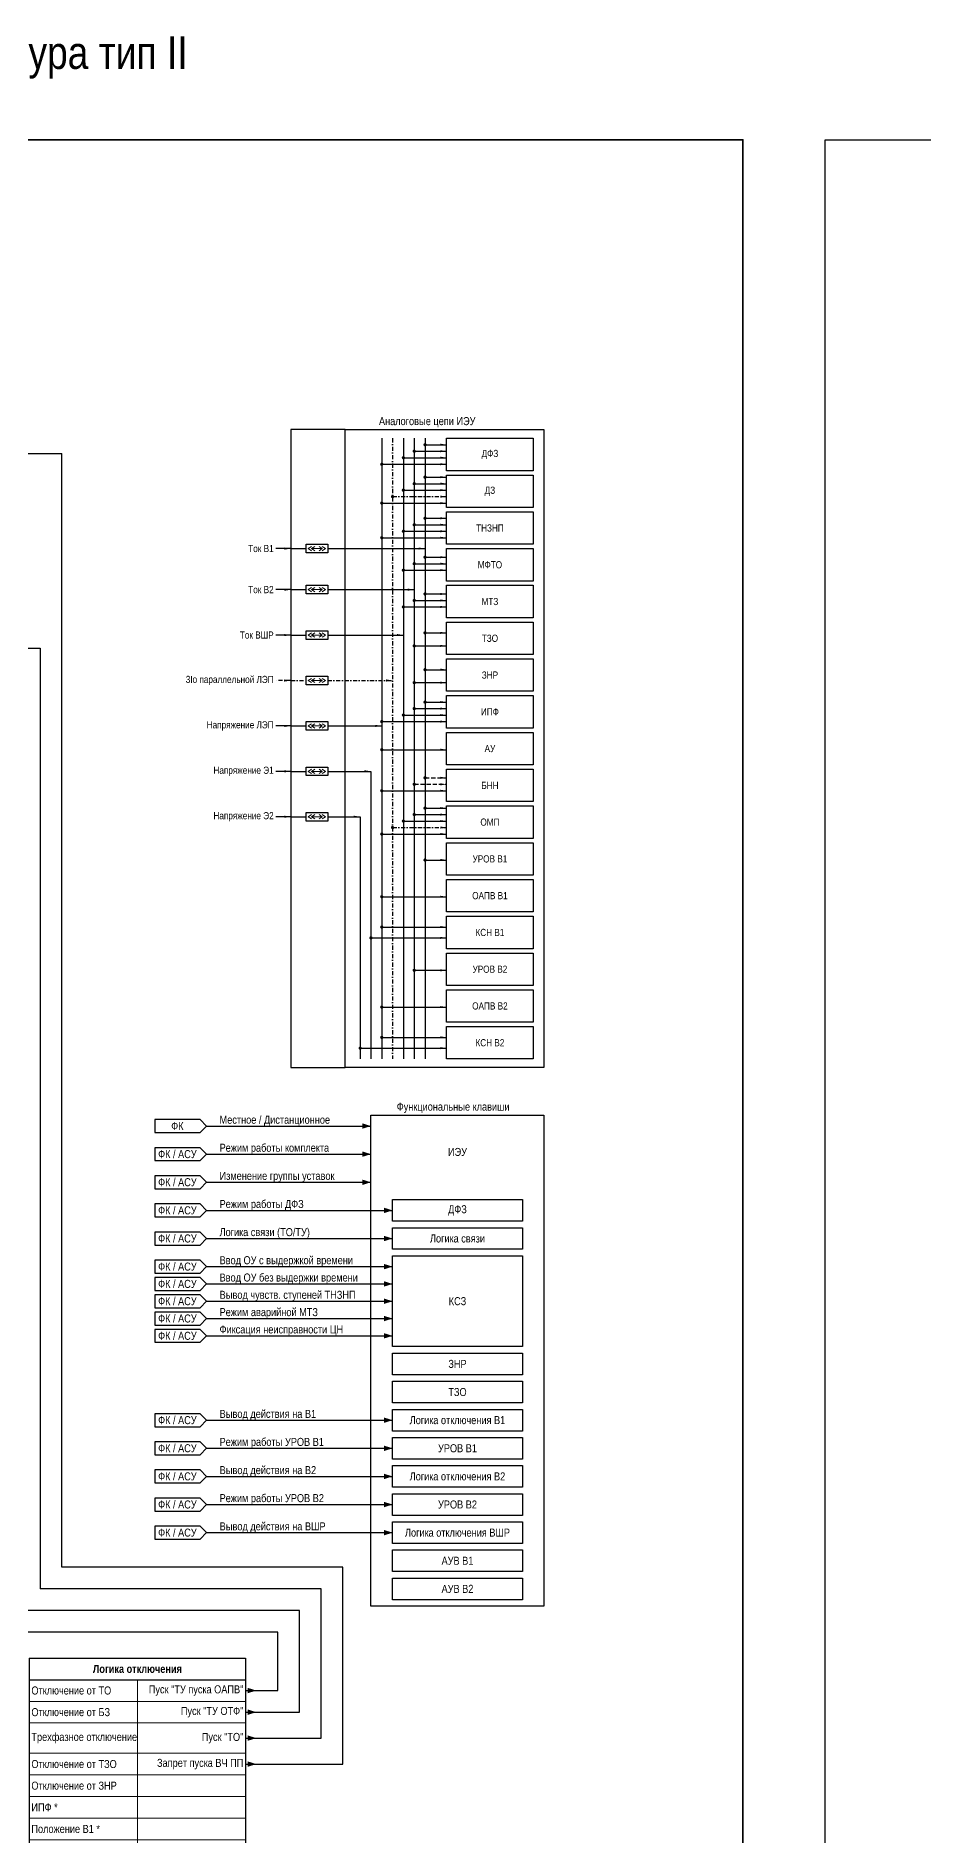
# Model space of a CAD drawing. Header units: millimetres. Extents: x -14593 to 14732, y -17400 to 5232.
# Drawn here: x 3463 to 3873, y -14899 to -14067 of the extents above; entities that cross this region are included whole.
import ezdxf

# ---------------------------------------------------------------- set-up
doc = ezdxf.new("R2010")
doc.units = ezdxf.units.MM
doc.linetypes.add('штриховая2', pattern=[9.525, 6.35, -3.175])
doc.linetypes.add('штрихпунктирная2', pattern=[12.7, 6.35, -3.175, 0, -3.175])
for name, color, linetype, lineweight in [('Основная', 7, 'Continuous', 30), ('Отключение_включение', 1, 'Continuous', 30), ('Тонкая', 7, 'Continuous', 18), ('Цепи внутренние', 5, 'Continuous', 30), ('Цепи ТН', 200, 'Continuous', 30), ('Цепи ТТ', 23, 'Continuous', 30), ('Цепи ТТ  других присоединений', 23, 'штрихпунктирная2', 30), ('Цепь - ФК и АСУ', 132, 'Continuous', 30)]:
    doc.layers.add(name, color=color, linetype=linetype, lineweight=lineweight)
doc.layers.add('Рамка', color=8, linetype='Continuous', lineweight=35, plot=False)
doc.styles.add('Narrow', font='ARIALN.TTF')
doc.styles.add('Табл дан', font='ARIALN.TTF')
doc.styles.add('Табл загол', font='ARIALNB.TTF')

# ---------------------------------------------------------------- blocks, each defined once
blk = doc.blocks.new('*T127')
at = {"layer": 'Основная', "color": 0, "linetype": 'ByBlock', "lineweight": -2, "transparency": 16777216}
for p, q in [((0, 0), (100, 0)), ((0, 0), (0, -10)), ((100, 0), (100, -10))]:
    blk.add_line(p, q, dxfattribs=at)
at = {"layer": 'Основная', "color": 0, "linetype": 'ByBlock', "lineweight": 30, "transparency": 16777216}
for p, q in [((0, -10), (100, -10)), ((0, -10), (0, -148)), ((100, -10), (100, -148)), ((0, -148), (100, -148))]:
    blk.add_line(p, q, dxfattribs=at)
at = {"layer": 'Основная', "color": 0, "linetype": 'ByBlock', "lineweight": 18, "transparency": 16777216}
for p, q in [((50, -10), (50, -148)), ((0, -20), (100, -20)), ((0, -30), (100, -30)), ((0, -44), (100, -44)), ((0, -54), (100, -54)), ((0, -64), (100, -64)), ((0, -74), (100, -74)), ((0, -84), (100, -84)), ((0, -94), (100, -94)), ((0, -104), (100, -104)), ((0, -114), (100, -114)), ((0, -124), (100, -124)), ((0, -134), (100, -134))]:
    blk.add_line(p, q, dxfattribs=at)
at = {"layer": 'Основная', "color": 0, "transparency": 16777216, "char_height": 3.7}
for s, insert, width, attachment_point, style in [('{\\C256;Логика отключения}', (50, -5), 97, 5, 'Табл загол'), ('Отключение от ТО', (1, -15), 48, 4, 'Табл дан'), ('Пуск "ТУ пуска ОАПВ"', (99, -15), 48, 6, 'Табл дан'), ('{\\C256;Отключение от БЗ}', (1, -25), 48, 4, 'Табл дан'), ('Пуск "ТУ ОТФ"', (99, -25), 48, 6, 'Табл дан'), ('Трехфазное отключение', (1, -37), 48, 4, 'Табл дан'), ('Пуск "ТО"', (99, -37), 48, 6, 'Табл дан'), ('Отключение от ТЗО', (1, -49), 48, 4, 'Табл дан'), ('Запрет пуска ВЧ ПП', (99, -49), 48, 6, 'Табл дан'), ('Отключение от ЗНР', (1, -59), 48, 4, 'Табл дан'), ('ИПФ *', (1, -69), 48, 4, 'Табл дан'), ('\\A1;Положение В1 *', (1, -79), 48, 4, 'Табл дан'), ('\\A1;Цикл ОАПВ В1', (1, -89), 48, 4, 'Табл дан'), ('Готовность ОАПВ{\\C256; В}1', (1, -99), 48, 4, 'Табл дан'), ('\\A1;Положение В2 *', (1, -109), 48, 4, 'Табл дан'), ('Отключение *', (99, -109), 48, 6, 'Табл дан'), ('\\A1;Цикл ОАПВ В2', (1, -119), 48, 4, 'Табл дан'), ('Пуск УТАПВ', (99, -119), 48, 6, 'Табл дан'), ('Готовность ОАПВ{\\C256; В}2', (1, -129), 48, 4, 'Табл дан'), ('Запрет АПВ', (99, -129), 48, 6, 'Табл дан'), ('Отключение от УРОВ, ЗНР', (1, -141), 48, 4, 'Табл дан')]:
    blk.add_mtext(s, dxfattribs=dict(at, insert=insert, width=width, attachment_point=attachment_point, style=style))
blk = doc.blocks.new('Point')
at = {"layer": 'Основная', "color": 0, "const_width": 1.5}
blk.add_lwpolyline([(-0.75, 0, 1), (0.75, 0, 1)], format="xyb", close=True, dxfattribs=at)

msp = doc.modelspace()

# ---------------------------------------------------------------- linework, layer by layer
at = {"layer": 'Основная', "ltscale": 0.3}
msp.add_lwpolyline([(3606, -14249), (3581, -14249), (3581, -14544), (3606, -14544)], dxfattribs=at)
for points in [[(3606, -14249), (3698, -14249), (3698, -14544), (3606, -14544)], [(3628, -14605), (3688, -14605), (3688, -14615), (3628, -14615)], [(3628, -14618), (3688, -14618), (3688, -14628), (3628, -14628)], [(3628, -14631), (3688, -14631), (3688, -14673), (3628, -14673)], [(3628, -14676), (3688, -14676), (3688, -14686), (3628, -14686)], [(3628, -14689), (3688, -14689), (3688, -14699), (3628, -14699)], [(3628, -14702), (3688, -14702), (3688, -14712), (3628, -14712)], [(3628, -14715), (3688, -14715), (3688, -14725), (3628, -14725)], [(3628, -14728), (3688, -14728), (3688, -14738), (3628, -14738)], [(3628, -14741), (3688, -14741), (3688, -14751), (3628, -14751)], [(3628, -14754), (3688, -14754), (3688, -14764), (3628, -14764)], [(3628, -14767), (3688, -14767), (3688, -14777), (3628, -14777)], [(3628, -14780), (3688, -14780), (3688, -14790), (3628, -14790)]]:
    msp.add_lwpolyline(points, close=True, dxfattribs=at)
at = {"layer": 'Основная'}
for points in [[(3653, -14253), (3693, -14253), (3693, -14268), (3653, -14268)], [(3653, -14270), (3693, -14270), (3693, -14285), (3653, -14285)], [(3653, -14287), (3693, -14287), (3693, -14302), (3653, -14302)], [(3588, -14302), (3598, -14302), (3598, -14306), (3588, -14306)], [(3653, -14304), (3693, -14304), (3693, -14319), (3653, -14319)], [(3588, -14321), (3598, -14321), (3598, -14325), (3588, -14325)], [(3653, -14321), (3693, -14321), (3693, -14336), (3653, -14336)], [(3653, -14338), (3693, -14338), (3693, -14353), (3653, -14353)], [(3588, -14342), (3598, -14342), (3598, -14346), (3588, -14346)], [(3653, -14355), (3693, -14355), (3693, -14370), (3653, -14370)], [(3588, -14363), (3598, -14363), (3598, -14367), (3588, -14367)], [(3653, -14372), (3693, -14372), (3693, -14387), (3653, -14387)], [(3588, -14384), (3598, -14384), (3598, -14388), (3588, -14388)], [(3653, -14389), (3693, -14389), (3693, -14404), (3653, -14404)], [(3588, -14405), (3598, -14405), (3598, -14409), (3588, -14409)], [(3653, -14406), (3693, -14406), (3693, -14421), (3653, -14421)], [(3588, -14426), (3598, -14426), (3598, -14430), (3588, -14430)], [(3653, -14423), (3693, -14423), (3693, -14438), (3653, -14438)], [(3653, -14440), (3693, -14440), (3693, -14455), (3653, -14455)], [(3653, -14457), (3693, -14457), (3693, -14472), (3653, -14472)], [(3653, -14474), (3693, -14474), (3693, -14489), (3653, -14489)], [(3653, -14491), (3693, -14491), (3693, -14506), (3653, -14506)], [(3653, -14508), (3693, -14508), (3693, -14523), (3653, -14523)], [(3653, -14525), (3693, -14525), (3693, -14540), (3653, -14540)], [(3618, -14566), (3698, -14566), (3698, -14793), (3618, -14793)]]:
    msp.add_lwpolyline(points, close=True, dxfattribs=at)
at = {"layer": 'Отключение_включение'}
msp.add_lwpolyline([(3828, -14115), (4747, -14115), (4747, -15405), (3828, -15405)], close=True, dxfattribs=at)
at = {"layer": 'Отключение_включение', "ltscale": 0.3}
for points in [[(3370, -14350), (3465, -14350)], [(3465, -14350), (3465, -14785)], [(3595, -14785), (3465, -14785)], [(3595, -14854), (3595, -14785)], [(3560, -14854), (3595, -14854)]]:
    msp.add_lwpolyline(points, dxfattribs=at)
msp.add_lwpolyline([(3565, -14854, 0, 2.5, 0), (3561, -14854, 0, 0, 0)], format="xyseb", dxfattribs=at)
at = {"layer": 'Рамка', "color": 1}
msp.add_lwpolyline([(2871, -14115), (3790, -14115), (3790, -15405), (2871, -15405)], close=True, dxfattribs=at)
at = {"layer": 'Тонкая', "ltscale": 0.25}
for p, q in [((3589, -14304), (3590.5, -14303)), ((3590.5, -14305), (3589, -14304)), ((3590.5, -14304), (3592, -14303)), ((3592, -14305), (3590.5, -14304)), ((3595.5, -14304), (3594, -14303)), ((3594, -14305), (3595.5, -14304)), ((3597, -14304), (3595.5, -14303)), ((3595.5, -14305), (3597, -14304)), ((3589, -14323), (3590.5, -14322)), ((3590.5, -14323), (3592, -14322)), ((3595.5, -14323), (3594, -14322)), ((3597, -14323), (3595.5, -14322)), ((3590.5, -14324), (3589, -14323)), ((3592, -14324), (3590.5, -14323)), ((3594, -14324), (3595.5, -14323)), ((3595.5, -14324), (3597, -14323)), ((3589, -14344), (3590.5, -14343)), ((3590.5, -14345), (3589, -14344)), ((3590.5, -14344), (3592, -14343)), ((3592, -14345), (3590.5, -14344)), ((3595.5, -14344), (3594, -14343)), ((3594, -14345), (3595.5, -14344)), ((3597, -14344), (3595.5, -14343)), ((3595.5, -14345), (3597, -14344)), ((3589, -14365), (3590.5, -14364)), ((3590.5, -14365), (3592, -14364)), ((3595.5, -14365), (3594, -14364)), ((3597, -14365), (3595.5, -14364)), ((3590.5, -14366), (3589, -14365)), ((3592, -14366), (3590.5, -14365)), ((3594, -14366), (3595.5, -14365)), ((3595.5, -14366), (3597, -14365)), ((3589, -14386), (3590.5, -14385)), ((3590.5, -14387), (3589, -14386)), ((3590.5, -14386), (3592, -14385)), ((3592, -14387), (3590.5, -14386)), ((3595.5, -14386), (3594, -14385)), ((3594, -14387), (3595.5, -14386)), ((3597, -14386), (3595.5, -14385)), ((3595.5, -14387), (3597, -14386)), ((3589, -14407), (3590.5, -14406)), ((3590.5, -14407), (3592, -14406)), ((3595.5, -14407), (3594, -14406)), ((3597, -14407), (3595.5, -14406)), ((3590.5, -14408), (3589, -14407)), ((3592, -14408), (3590.5, -14407)), ((3594, -14408), (3595.5, -14407)), ((3595.5, -14408), (3597, -14407)), ((3589, -14428), (3590.5, -14427)), ((3590.5, -14429), (3589, -14428)), ((3590.5, -14428), (3592, -14427)), ((3592, -14429), (3590.5, -14428)), ((3595.5, -14428), (3594, -14427)), ((3594, -14429), (3595.5, -14428)), ((3597, -14428), (3595.5, -14427)), ((3595.5, -14429), (3597, -14428))]:
    msp.add_line(p, q, dxfattribs=at)
at = {"layer": 'Тонкая'}
for p, q in [((3595.5, -14304), (3590.5, -14304)), ((3595.5, -14323), (3590.5, -14323)), ((3595.5, -14344), (3590.5, -14344)), ((3595.5, -14365), (3590.5, -14365)), ((3595.5, -14386), (3590.5, -14386)), ((3595.5, -14407), (3590.5, -14407)), ((3595.5, -14428), (3590.5, -14428))]:
    msp.add_line(p, q, dxfattribs=at)
at = {"layer": 'Цепи внутренние'}
for points in [[(3370, -14260), (3475, -14260)], [(3605, -14775), (3475, -14775)], [(3605, -14866), (3605, -14775)], [(3585, -14795), (3455, -14795)], [(3585, -14842), (3585, -14795)], [(3575, -14805), (3445, -14805)], [(3575, -14832), (3575, -14805)]]:
    msp.add_lwpolyline(points, dxfattribs=at)
at = {"layer": 'Цепи внутренние', "ltscale": 0.3}
for points in [[(3475, -14775), (3475, -14260)], [(3560, -14832), (3575, -14832)], [(3560, -14842), (3585, -14842)], [(3560, -14866), (3605, -14866)]]:
    msp.add_lwpolyline(points, dxfattribs=at)
for points in [[(3565, -14832, 0, 2.5, 0), (3561, -14832, 0, 0, 0)], [(3565, -14842, 0, 2.5, 0), (3561, -14842, 0, 0, 0)], [(3565, -14866, 0, 2.5, 0), (3561, -14866, 0, 0, 0)]]:
    msp.add_lwpolyline(points, format="xyseb", dxfattribs=at)
at = {"layer": 'Цепи ТН', "ltscale": 0.3}
for points in [[(3623, -14253), (3623, -14540)], [(3623, -14265), (3653, -14265)], [(3623, -14283), (3653, -14283)], [(3623, -14299), (3653, -14299)], [(3581, -14386), (3574, -14386)], [(3581, -14386), (3588, -14386)], [(3598, -14386), (3623, -14386)], [(3623, -14384), (3653, -14384)], [(3623, -14397), (3653, -14397)], [(3581, -14407), (3574, -14407)], [(3581, -14407), (3588, -14407)], [(3598, -14407), (3618, -14407)], [(3618, -14407), (3618, -14540)], [(3623, -14416), (3653, -14416)], [(3581, -14428), (3574, -14428)], [(3581, -14428), (3588, -14428)], [(3598, -14428), (3613, -14428)], [(3613, -14428), (3613, -14540)], [(3623, -14436), (3653, -14436)], [(3623, -14465), (3653, -14465)], [(3623, -14479), (3653, -14479)], [(3618, -14484), (3653, -14484)], [(3623, -14516), (3653, -14516)], [(3623, -14530), (3653, -14530)], [(3613, -14535), (3653, -14535)]]:
    msp.add_lwpolyline(points, dxfattribs=at)
at = {"layer": 'Цепи ТН'}
for points in [[(3653, -14265, 0, 1, 0), (3650, -14265, 0, 0, 0)], [(3653, -14283, 0, 1, 0), (3650, -14283, 0, 0, 0)], [(3653, -14299, 0, 1, 0), (3650, -14299, 0, 0, 0)], [(3581, -14386, 0, 1, 0), (3578, -14386, 0, 0, 0)], [(3623, -14386, 0, 1, 0), (3620, -14386, 0, 0, 0)], [(3653, -14384, 0, 1, 0), (3650, -14384, 0, 0, 0)], [(3653, -14397, 0, 1, 0), (3650, -14397, 0, 0, 0)], [(3581, -14407, 0, 1, 0), (3578, -14407, 0, 0, 0)], [(3618, -14407, 0, 1, 0), (3615, -14407, 0, 0, 0)], [(3653, -14416, 0, 1, 0), (3650, -14416, 0, 0, 0)], [(3581, -14428, 0, 1, 0), (3578, -14428, 0, 0, 0)], [(3613, -14428, 0, 1, 0), (3610, -14428, 0, 0, 0)], [(3653, -14436, 0, 1, 0), (3650, -14436, 0, 0, 0)], [(3653, -14465, 0, 1, 0), (3650, -14465, 0, 0, 0)], [(3653, -14479, 0, 1, 0), (3650, -14479, 0, 0, 0)], [(3653, -14484, 0, 1, 0), (3650, -14484, 0, 0, 0)], [(3653, -14516, 0, 1, 0), (3650, -14516, 0, 0, 0)], [(3653, -14530, 0, 1, 0), (3650, -14530, 0, 0, 0)], [(3653, -14535, 0, 1, 0), (3650, -14535, 0, 0, 0)]]:
    msp.add_lwpolyline(points, format="xyseb", dxfattribs=at)
at = {"layer": 'Цепи ТТ', "ltscale": 0.3}
for points in [[(3633, -14253), (3633, -14540)], [(3638, -14253), (3638, -14540)], [(3643, -14253), (3643, -14540)], [(3643, -14256), (3653, -14256)], [(3633, -14262), (3653, -14262)], [(3638, -14259), (3653, -14259)], [(3643, -14271), (3653, -14271)], [(3633, -14277), (3653, -14277)], [(3638, -14274), (3653, -14274)], [(3633, -14296), (3653, -14296)], [(3638, -14293), (3653, -14293)], [(3643, -14290), (3653, -14290)], [(3581, -14304), (3574, -14304)], [(3581, -14304), (3574, -14304)], [(3581, -14304), (3588, -14304)], [(3598, -14304), (3643, -14304)], [(3633, -14314), (3653, -14314)], [(3638, -14311), (3653, -14311)], [(3643, -14308), (3653, -14308)], [(3581, -14323), (3574, -14323)], [(3581, -14323), (3588, -14323)], [(3598, -14323), (3638, -14323)], [(3633, -14331), (3653, -14331)], [(3638, -14328), (3653, -14328)], [(3643, -14325), (3653, -14325)], [(3581, -14344), (3574, -14344)], [(3581, -14344), (3588, -14344)], [(3598, -14344), (3633, -14344)], [(3643, -14343), (3653, -14343)], [(3638, -14349), (3653, -14349)], [(3643, -14360), (3653, -14360)], [(3638, -14366), (3653, -14366)], [(3633, -14381), (3653, -14381)], [(3638, -14378), (3653, -14378)], [(3643, -14375), (3653, -14375)], [(3633, -14430), (3653, -14430)], [(3638, -14427), (3653, -14427)], [(3643, -14424), (3653, -14424)], [(3643, -14448), (3653, -14448)], [(3638, -14499), (3653, -14499)]]:
    msp.add_lwpolyline(points, dxfattribs=at)
at = {"layer": 'Цепи ТТ'}
for points in [[(3653, -14256, 0, 1, 0), (3650, -14256, 0, 0, 0)], [(3653, -14259, 0, 1, 0), (3650, -14259, 0, 0, 0)], [(3653, -14262, 0, 1, 0), (3650, -14262, 0, 0, 0)], [(3653, -14271, 0, 1, 0), (3650, -14271, 0, 0, 0)], [(3653, -14274, 0, 1, 0), (3650, -14274, 0, 0, 0)], [(3653, -14277, 0, 1, 0), (3650, -14277, 0, 0, 0)], [(3653, -14280, 0, 1, 0), (3650, -14280, 0, 0, 0)], [(3653, -14290, 0, 1, 0), (3650, -14290, 0, 0, 0)], [(3653, -14293, 0, 1, 0), (3650, -14293, 0, 0, 0)], [(3653, -14296, 0, 1, 0), (3650, -14296, 0, 0, 0)], [(3581, -14304, 0, 1, 0), (3578, -14304, 0, 0, 0)], [(3643, -14304, 0, 1, 0), (3640, -14304, 0, 0, 0)], [(3653, -14308, 0, 1, 0), (3650, -14308, 0, 0, 0)], [(3653, -14311, 0, 1, 0), (3650, -14311, 0, 0, 0)], [(3653, -14314, 0, 1, 0), (3650, -14314, 0, 0, 0)], [(3581, -14323, 0, 1, 0), (3578, -14323, 0, 0, 0)], [(3638, -14323, 0, 1, 0), (3635, -14323, 0, 0, 0)], [(3653, -14325, 0, 1, 0), (3650, -14325, 0, 0, 0)], [(3653, -14328, 0, 1, 0), (3650, -14328, 0, 0, 0)], [(3653, -14331, 0, 1, 0), (3650, -14331, 0, 0, 0)], [(3581, -14344, 0, 1, 0), (3578, -14344, 0, 0, 0)], [(3633, -14344, 0, 1, 0), (3630, -14344, 0, 0, 0)], [(3653, -14343, 0, 1, 0), (3650, -14343, 0, 0, 0)], [(3653, -14349, 0, 1, 0), (3650, -14349, 0, 0, 0)], [(3653, -14360, 0, 1, 0), (3650, -14360, 0, 0, 0)], [(3581, -14365, 0, 1, 0), (3578, -14365, 0, 0, 0)], [(3628, -14365, 0, 1, 0), (3625, -14365, 0, 0, 0)], [(3653, -14366, 0, 1, 0), (3650, -14366, 0, 0, 0)], [(3653, -14375, 0, 1, 0), (3650, -14375, 0, 0, 0)], [(3653, -14378, 0, 1, 0), (3650, -14378, 0, 0, 0)], [(3653, -14381, 0, 1, 0), (3650, -14381, 0, 0, 0)], [(3653, -14424, 0, 1, 0), (3650, -14424, 0, 0, 0)], [(3653, -14427, 0, 1, 0), (3650, -14427, 0, 0, 0)], [(3653, -14430, 0, 1, 0), (3650, -14430, 0, 0, 0)], [(3653, -14433, 0, 1, 0), (3650, -14433, 0, 0, 0)], [(3653, -14448, 0, 1, 0), (3650, -14448, 0, 0, 0)], [(3653, -14499, 0, 1, 0), (3650, -14499, 0, 0, 0)]]:
    msp.add_lwpolyline(points, format="xyseb", dxfattribs=at)
at = {"layer": 'Цепи ТТ', "linetype": 'штриховая2', "ltscale": 0.3}
for points in [[(3638, -14413), (3653, -14413)], [(3643, -14410), (3653, -14410)]]:
    msp.add_lwpolyline(points, dxfattribs=at)
at = {"layer": 'Цепи ТТ', "linetype": 'штриховая2'}
for points in [[(3653, -14410, 0, 1, 0), (3650, -14410, 0, 0, 0)], [(3653, -14413, 0, 1, 0), (3650, -14413, 0, 0, 0)]]:
    msp.add_lwpolyline(points, format="xyseb", dxfattribs=at)
at = {"layer": 'Цепи ТТ  других присоединений', "ltscale": 0.3}
for points in [[(3628, -14253), (3628, -14540)], [(3628, -14280), (3653, -14280)], [(3581, -14365), (3574, -14365)], [(3581, -14365), (3588, -14365)], [(3598, -14365), (3628, -14365)], [(3628, -14433), (3653, -14433)]]:
    msp.add_lwpolyline(points, dxfattribs=at)
at = {"layer": 'Цепь - ФК и АСУ', "ltscale": 0.3}
for points in [[(3542, -14571), (3539, -14568), (3518, -14568), (3518, -14574), (3539, -14574), (3542, -14571)], [(3542, -14584), (3539, -14581), (3518, -14581), (3518, -14587), (3539, -14587), (3542, -14584)], [(3542, -14597), (3539, -14594), (3518, -14594), (3518, -14600), (3539, -14600), (3542, -14597)], [(3542, -14610), (3539, -14607), (3518, -14607), (3518, -14613), (3539, -14613), (3542, -14610)], [(3542, -14623), (3539, -14620), (3518, -14620), (3518, -14626), (3539, -14626), (3542, -14623)], [(3542, -14636), (3539, -14633), (3518, -14633), (3518, -14639), (3539, -14639), (3542, -14636)], [(3542, -14644), (3539, -14641), (3518, -14641), (3518, -14647), (3539, -14647), (3542, -14644)], [(3542, -14652), (3539, -14649), (3518, -14649), (3518, -14655), (3539, -14655), (3542, -14652)], [(3542, -14660), (3539, -14657), (3518, -14657), (3518, -14663), (3539, -14663), (3542, -14660)], [(3542, -14668), (3539, -14665), (3518, -14665), (3518, -14671), (3539, -14671), (3542, -14668)], [(3542, -14707), (3539, -14704), (3518, -14704), (3518, -14710), (3539, -14710), (3542, -14707)], [(3542, -14720), (3539, -14717), (3518, -14717), (3518, -14723), (3539, -14723), (3542, -14720)], [(3542, -14733), (3539, -14730), (3518, -14730), (3518, -14736), (3539, -14736), (3542, -14733)], [(3542, -14746), (3539, -14743), (3518, -14743), (3518, -14749), (3539, -14749), (3542, -14746)], [(3542, -14759), (3539, -14756), (3518, -14756), (3518, -14762), (3539, -14762), (3542, -14759)]]:
    msp.add_lwpolyline(points, dxfattribs=at)
at = {"layer": 'Цепь - ФК и АСУ'}
for points in [[(3542, -14571), (3618, -14571)], [(3542, -14584), (3618, -14584)], [(3542, -14597), (3618, -14597)], [(3542, -14610), (3628, -14610)], [(3542, -14623), (3628, -14623)], [(3542, -14636), (3628, -14636)], [(3542, -14644), (3628, -14644)], [(3542, -14652), (3628, -14652)], [(3542, -14660), (3628, -14660)], [(3542, -14668), (3628, -14668)], [(3542, -14707), (3628, -14707)], [(3542, -14720), (3628, -14720)], [(3542, -14733), (3628, -14733)], [(3542, -14746), (3628, -14746)], [(3542, -14759), (3628, -14759)]]:
    msp.add_lwpolyline(points, dxfattribs=at)
at = {"layer": 'Цепь - ФК и АСУ', "ltscale": 0.3}
for points in [[(3618, -14571, 0, 2.5, 0), (3614, -14571, 0, 0, 0)], [(3618, -14584, 0, 2.5, 0), (3614, -14584, 0, 0, 0)], [(3618, -14597, 0, 2.5, 0), (3614, -14597, 0, 0, 0)], [(3628, -14610, 0, 2.5, 0), (3624, -14610, 0, 0, 0)], [(3628, -14623, 0, 2.5, 0), (3624, -14623, 0, 0, 0)], [(3628, -14636, 0, 2.5, 0), (3624, -14636, 0, 0, 0)], [(3628, -14644, 0, 2.5, 0), (3624, -14644, 0, 0, 0)], [(3628, -14652, 0, 2.5, 0), (3624, -14652, 0, 0, 0)], [(3628, -14660, 0, 2.5, 0), (3624, -14660, 0, 0, 0)], [(3628, -14668, 0, 2.5, 0), (3624, -14668, 0, 0, 0)], [(3628, -14707, 0, 2.5, 0), (3624, -14707, 0, 0, 0)], [(3628, -14720, 0, 2.5, 0), (3624, -14720, 0, 0, 0)], [(3628, -14733, 0, 2.5, 0), (3624, -14733, 0, 0, 0)], [(3628, -14746, 0, 2.5, 0), (3624, -14746, 0, 0, 0)], [(3628, -14759, 0, 2.5, 0), (3624, -14759, 0, 0, 0)]]:
    msp.add_lwpolyline(points, format="xyseb", dxfattribs=at)

# ---------------------------------------------------------------- block references
msp.add_blockref('*T127', (3460, -14817))
at = {"layer": 'Цепи ТН', "xscale": 0.5, "yscale": 0.5, "zscale": 0.5}
for p in [(3623, -14265), (3623, -14283), (3623, -14299), (3623, -14384), (3623, -14397), (3623, -14416), (3623, -14436), (3623, -14465), (3623, -14479), (3618, -14484), (3623, -14516), (3623, -14530), (3613, -14535)]:
    msp.add_blockref('Point', p, dxfattribs=at)
at = {"layer": 'Цепи ТТ', "xscale": 0.5, "yscale": 0.5, "zscale": 0.5}
for p in [(3643, -14256), (3633, -14262), (3638, -14259), (3643, -14271), (3628, -14280), (3633, -14277), (3638, -14274), (3643, -14290), (3633, -14296), (3638, -14293), (3633, -14314), (3638, -14311), (3643, -14308), (3633, -14331), (3638, -14328), (3643, -14325), (3643, -14343), (3638, -14349), (3643, -14360), (3638, -14366), (3633, -14381), (3638, -14378), (3643, -14375), (3638, -14413), (3643, -14410), (3633, -14430), (3638, -14427), (3643, -14424), (3628, -14433), (3643, -14448), (3638, -14499)]:
    msp.add_blockref('Point', p, dxfattribs=at)

# ---------------------------------------------------------------- texts
at = {"layer": 'Основная', "style": 'Narrow'}
for s, insert, char_height, width, attachment_point in [('ДФЗ + СЗ РС, АУВ, УРОВ 330 - 750 кВ. Архитектура тип II', (3302, -14077), 15, 682, 5), ('Аналоговые цепи ИЭУ', (3644, -14248), 3.7, 89, 8), ('ДФЗ', (3673, -14260.5), 3.3, 40, 5), ('ДЗ', (3673, -14277.5), 3.3, 40, 5), ('ТНЗНП', (3673, -14294.5), 3.3, 40, 5), ('Ток В1', (3573, -14304), 3.3, 26, 6), ('МФТО', (3673, -14311.5), 3.3, 40, 5), ('Ток В2', (3573, -14323), 3.3, 26, 6), ('МТЗ', (3673, -14328.5), 3.3, 40, 5), ('Ток ВШР', (3573, -14344), 3.3, 26, 6), ('ТЗО', (3673, -14345.5), 3.3, 40, 5), ('3Io параллельной ЛЭП', (3573, -14365), 3.3, 71.4983, 6), ('ЗНР', (3673, -14362.5), 3.3, 40, 5), ('ИПФ', (3673, -14379.5), 3.3, 40, 5), ('Напряжение ЛЭП', (3573, -14386), 3.3, 42, 6), ('АУ', (3673, -14396.5), 3.3, 40, 5), ('Напряжение Э1', (3573, -14407), 3.3, 42, 6), ('БНН', (3673, -14413.5), 3.3, 40, 5), ('Напряжение Э2', (3573, -14428), 3.3, 42, 6), ('ОМП', (3673, -14430.5), 3.3, 40, 5), ('УРОВ В1', (3673, -14447.5), 3.3, 40, 5), ('ОАПВ В1', (3673, -14464.5), 3.3, 40, 5), ('КСН В1', (3673, -14481.5), 3.3, 40, 5), ('УРОВ В2', (3673, -14498.5), 3.3, 40, 5), ('ОАПВ В2', (3673, -14515.5), 3.3, 40, 5), ('КСН В2', (3673, -14532.5), 3.3, 40, 5), ('Функциональные клавиши', (3656, -14565), 3.7, 94, 8), ('ФК', (3528.5, -14571), 3.7, 21, 5), ('Местное / Дистанционное', (3548, -14571), 3.7, 89, 7), ('Режим работы комплекта', (3548, -14584), 3.7, 89, 7), ('ФК / АСУ', (3528.5, -14584), 3.7, 21, 5), ('ИЭУ', (3658, -14583), 3.7, 80, 5), ('ФК / АСУ', (3528.5, -14597), 3.7, 21, 5), ('Изменение группы уставок', (3548, -14597), 3.7, 89, 7), ('Режим работы ДФЗ', (3548, -14610), 3.7, 89, 7), ('ФК / АСУ', (3528.5, -14610), 3.7, 21, 5), ('ДФЗ', (3658, -14610), 3.7, 60, 5), ('ФК / АСУ', (3528.5, -14623), 3.7, 21, 5), ('Логика связи (ТО/ТУ)', (3548, -14623), 3.7, 89, 7), ('Логика связи', (3658, -14623), 3.7, 60, 5), ('ФК / АСУ', (3528.5, -14636), 3.7, 21, 5), ('Ввод ОУ с выдержкой времени', (3548, -14636), 3.7, 99, 7), ('Ввод ОУ без выдержки времени', (3548, -14644), 3.7, 99, 7), ('ФК / АСУ', (3528.5, -14644), 3.7, 21, 5), ('Вывод чувств. ступеней ТНЗНП', (3548, -14652), 3.7, 99, 7), ('ФК / АСУ', (3528.5, -14652), 3.7, 21, 5), ('Режим аварийной МТЗ', (3548, -14660), 3.7, 99, 7), ('КСЗ', (3658, -14652), 3.7, 60, 5), ('ФК / АСУ', (3528.5, -14660), 3.7, 21, 5), ('Фиксация неисправности ЦН', (3548, -14668), 3.7, 99, 7), ('ФК / АСУ', (3528.5, -14668), 3.7, 21, 5), ('ЗНР', (3658, -14681), 3.7, 60, 5), ('ТЗО', (3658, -14694), 3.7, 60, 5), ('ФК / АСУ', (3528.5, -14707), 3.7, 21, 5), ('Вывод действия на В1', (3548, -14707), 3.7, 68, 7), ('Логика отключения В1', (3658, -14707), 3.7, 60, 5), ('ФК / АСУ', (3528.5, -14720), 3.7, 21, 5), ('Режим работы УРОВ В1', (3548, -14720), 3.7, 68, 7), ('УРОВ В1', (3658, -14720), 3.7, 60, 5), ('Вывод действия на В2', (3548, -14733), 3.7, 68, 7), ('ФК / АСУ', (3528.5, -14733), 3.7, 21, 5), ('Логика отключения В2', (3658, -14733), 3.7, 60, 5), ('ФК / АСУ', (3528.5, -14746), 3.7, 21, 5), ('Режим работы УРОВ В2', (3548, -14746), 3.7, 68, 7), ('УРОВ В2', (3658, -14746), 3.7, 60, 5), ('Вывод действия на ВШР', (3548, -14759), 3.7, 68, 7), ('ФК / АСУ', (3528.5, -14759), 3.7, 21, 5), ('Логика отключения ВШР', (3658, -14759), 3.7, 60, 5), ('АУВ В1', (3658, -14772), 3.7, 60, 5), ('АУВ В2', (3658, -14785), 3.7, 60, 5)]:
    msp.add_mtext(s, dxfattribs=dict(at, insert=insert, char_height=char_height, width=width, attachment_point=attachment_point))

doc.saveas('drawing.dxf')
